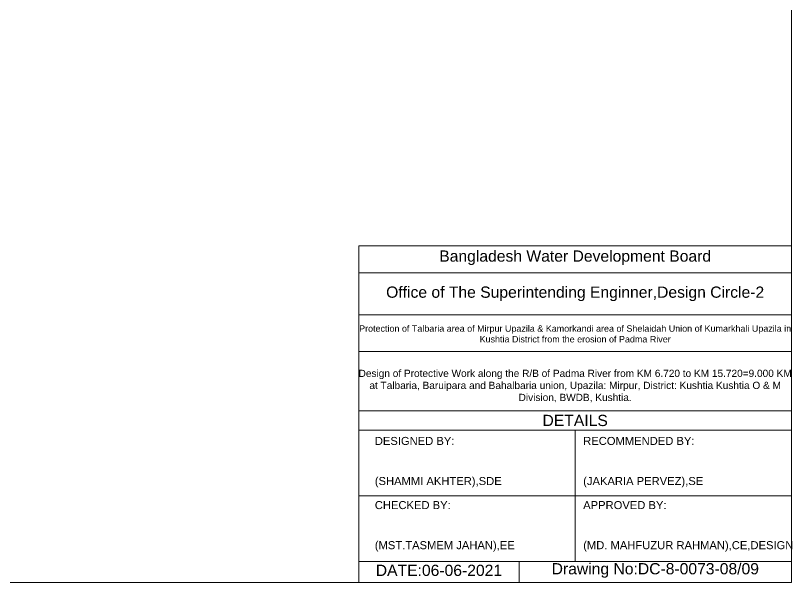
# Model space of a CAD drawing. Header units: inches. Extents: x 15 to 141071, y -30183 to 14738.
# Drawn here: x 73476.6 to 73543.9, y -30183.1 to -30134 of the extents above; entities that cross this region are included whole.
import ezdxf

# ---------------------------------------------------------------- set-up
doc = ezdxf.new("R2010")
doc.units = ezdxf.units.IN
doc.header["$MEASUREMENT"] = 0
doc.layers.add('Long Section Labels', color=7, linetype='Continuous', lineweight=9)
doc.styles.get("Standard").update_dxf_attribs({"font": 'arial.ttf'})

msp = doc.modelspace()

# ---------------------------------------------------------------- linework, layer by layer
at = {"layer": 'Long Section Labels'}
msp.add_lwpolyline([(73404.931357, -30084.907677), (73543.820246, -30084.907677), (73543.820246, -30183.116011), (73404.931357, -30183.116011)], close=True, dxfattribs=at)
for points in [[(73506.320246, -30183.116011), (73506.320246, -30153.949344), (73543.820246, -30153.949344)], [(73506.320246, -30156.310455), (73543.820246, -30156.310455)], [(73506.320246, -30159.921566), (73543.820246, -30159.921566)], [(73506.320246, -30163.116011), (73543.820246, -30163.116011)], [(73506.320246, -30168.2549), (73543.820246, -30168.2549)], [(73506.320246, -30169.921566), (73543.820246, -30169.921566)], [(73525.070246, -30169.921566), (73525.070246, -30181.310455)], [(73506.320246, -30175.616011), (73543.820246, -30175.616011)], [(73506.320246, -30181.310455), (73543.820246, -30181.310455)], [(73520.209135, -30181.310455), (73520.209135, -30183.116011)]]:
    msp.add_lwpolyline(points, dxfattribs=at)

# ---------------------------------------------------------------- texts
at = {"layer": 'Long Section Labels', "char_height": 0.97222222, "attachment_point": 5}
for s, insert in [('Bangladesh Water Development Board', (73525.070246, -30154.991011)), ('Office of The Superintending Enginner,Design Circle-2', (73525.070246, -30158.116011))]:
    msp.add_mtext(s, dxfattribs=dict(at, insert=insert))
at = {"layer": 'Long Section Labels'}
for s, insert, char_height, width, attachment_point in [('Protection of Talbaria area of Mirpur Upazila & Kamorkandi area of Shelaidah Union of Kumarkhali Upazila in Kushtia District from the erosion of Padma River', (73525.070246, -30161.588233), 0.555555556, 38.88888889, 5), ('Design of Protective Work along the R/B of Padma River from KM 6.720 to KM 15.720=9.000 KM at Talbaria, Baruipara and Bahalbaria union, Upazila: Mirpur, District: Kushtia Kushtia O & M Division, BWDB, Kushtia.', (73525.070246, -30166.102122), 0.625, 37.5, 5), ('DETAILS', (73525.070246, -30169.088233), 0.9722222, 38.88888889, 5), ('DESIGNED BY:^J^J^J(SHAMMI AKHTER),SDE', (73507.709135, -30172.699344), 0.69444444, 19.44444444, 4), ('RECOMMENDED BY:^J^J^J(JAKARIA PERVEZ),SE', (73525.764691, -30172.699344), 0.69444444, 19.44444444, 4), ('CHECKED BY:^J^J^J(MST.TASMEM JAHAN),EE', (73507.709135, -30178.2549), 0.69444444, 19.44444444, 4), ('APPROVED BY:^J^J^J(MD. MAHFUZUR RAHMAN),CE,DESIGN', (73525.764691, -30178.2549), 0.69444444, 19.44444444, 4), ('Drawing No:DC-8-0073-08/09', (73532.014691, -30182.074344), 0.97222222, 30.55555556, 5), ('DATE:06-06-2021', (73513.264691, -30182.074344), 0.97222222, 19.44444444, 5)]:
    msp.add_mtext(s, dxfattribs=dict(at, insert=insert, char_height=char_height, width=width, attachment_point=attachment_point))

doc.saveas('drawing.dxf')
